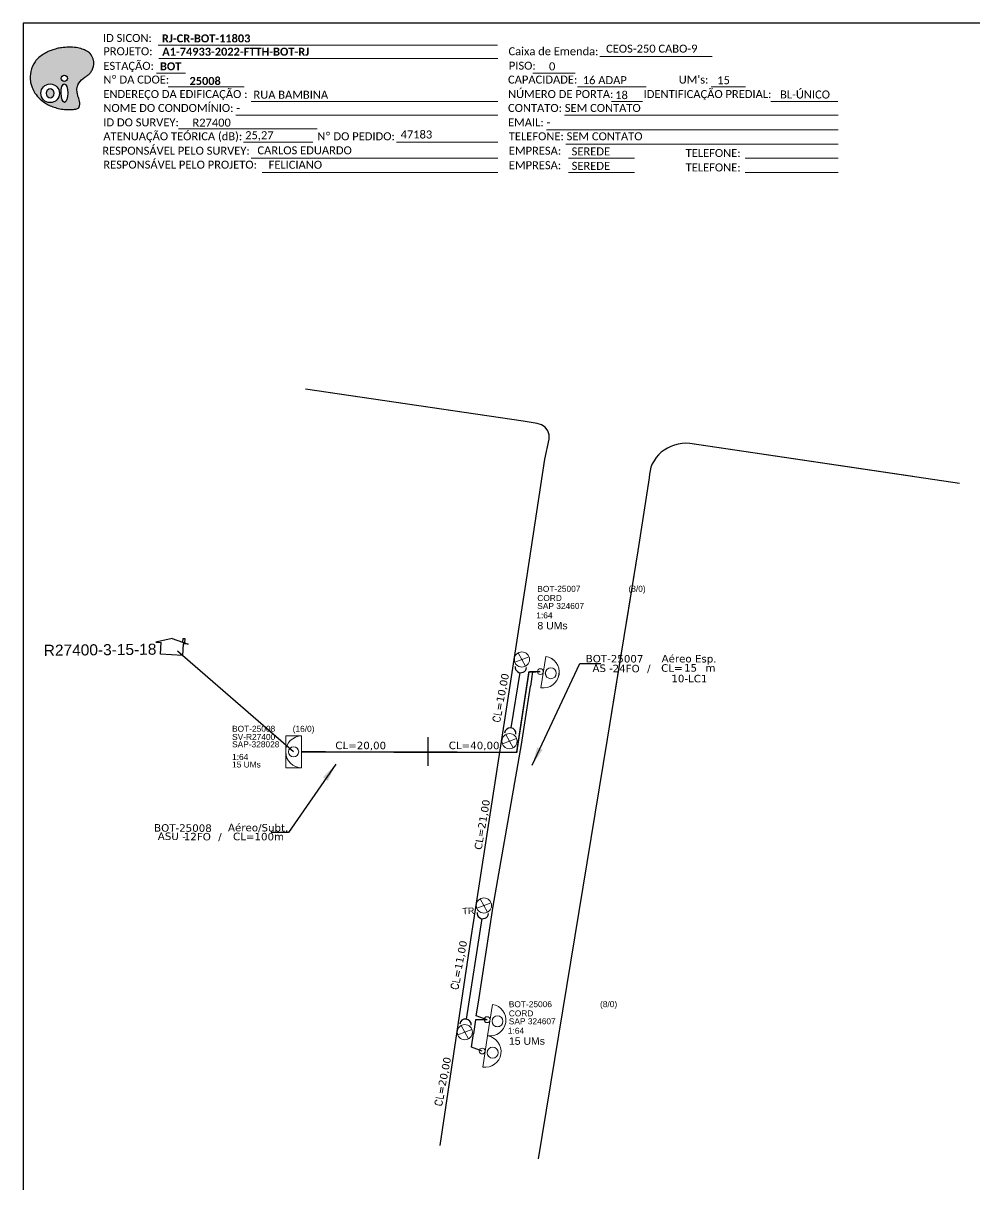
# Model space of a CAD drawing. Header units: metres. Extents: x 694 to 2151, y 611 to 1205.
# Drawn here: x 693.9 to 956.2, y 884.8 to 1205 of the extents above; entities that cross this region are included whole.
import ezdxf
from ezdxf.enums import TextEntityAlignment as Align

# ---------------------------------------------------------------- set-up
doc = ezdxf.new("R2010")
doc.units = ezdxf.units.M
for name, color, linetype, lineweight in [('10.4-Postes', 1, 'Continuous', 0), ("20.0-LEGENDA DOS CDO'S", 1, 'Continuous', 0), ('20.1-CDO_INTERIOR', 1, 'Continuous', 0), ('20.2-CDO_POSTE', 1, 'Continuous', 5), ('20.6-CORDOALHA_SUPORTE', 7, 'Continuous', 25), ('CORDOALHA_SUPORTE', 7, 'Continuous', 25)]:
    doc.layers.add(name, color=color, linetype=linetype, lineweight=lineweight)
for name, color, linetype in [('CAP a instalar', 1, 'Continuous'), ('celulas gpon', 7, 'Continuous'), ('label_cabos', 7, 'Continuous'), ('Legenda', 1, 'Continuous'), ('QUADRA', 7, 'Continuous'), ('surveys legendas', 7, 'Continuous')]:
    doc.layers.add(name, color=color, linetype=linetype)
doc.layers.add('DROP DE CLIENTE', color=140, linetype='Continuous', plot=False)
doc.layers.add('EXTRA', color=50, linetype='Continuous', plot=False)
doc.styles.add('ARIAL', font='arial.ttf')
doc.styles.add('DIGICADE', font='arial.ttf')
doc.styles.add('ROMANS', font='romans.shx')
doc.styles.add('siredit', font='verdana.ttf')
doc.styles.get("Standard").update_dxf_attribs({"font": 'arial.ttf'})
doc.styles.add('WMF-Calibri0', font='calibri.ttf')
doc.styles.add('WMF-Calibri1', font='calibrib.ttf')
doc.linetypes.add('FENCELINE1', pattern='A,0.25,-0.1,[133,ltypeshp.shx,S=0.1,R=0,X=-0.1,Y=0],-0.1,1', length=1.45)
doc.dimstyles.get("Standard").update_dxf_attribs({"dimtxt": 0.18, "dimasz": 0.18, "dimexe": 0.18, "dimexo": 0.0625, "dimgap": 0.09, "dimtad": 0, "dimtih": 1, "dimtoh": 1, "dimdec": 4, "dimzin": 0, "dimdsep": 46, "dimtxsty": 'Standard', "dimcen": 0.09, "dimadec": 0, "dimazin": 0, "dimtfac": 1, "dimtdec": 4, "dimtofl": 0, "dimtmove": 0, "dimatfit": 3, "dimfxl": 0, "dimtolj": 1, "dimtzin": 0, "dimarcsym": 0})

# ---------------------------------------------------------------- blocks, each defined once
blk = doc.blocks.new('OI')
h = blk.add_hatch(color=40)
edge = h.paths.add_edge_path()
edge.add_spline(control_points=[(4.35, -0.67), (3.92, -0.99), (3.26, -1.5), (2.81, -2.59), (2.9, -3.5), (3.06, -4.27), (3.31, -4.85), (3.37, -5.39), (3.4, -5.88), (3.2, -6.4), (2.54, -6.61), (1.65, -6.63), (0.55, -6.67), (-0.56, -6.42), (-1.61, -6.14), (-2.77, -5.61), (-3.92, -4.77), (-4.89, -3.7), (-5.34, -2.65), (-5.6, -1.94), (-5.85, -0.96), (-5.71, 0.47), (-5.1, 2.02), (-4.14, 3.02), (-3.3, 3.61), (-2.37, 4.16), (-1.36, 4.44), (-0.56, 4.7), (0.79, 4.85), (2.24, 4.97), (3.79, 4.57), (4.67, 4.21), (5.44, 3.65), (5.76, 2.99), (6.03, 2.21), (6.01, 1.46), (5.72, 0.64), (5.31, 0.08), (4.88, -0.38), (4.51, -0.55), (4.35, -0.67)], knot_values=[0, 0, 0, 0, 1.60434, 2.417191, 3.427595, 4.282808, 4.776746, 5.304182, 5.888771, 6.258406, 6.858137, 7.79129, 8.986195, 10.124242, 11.187857, 12.242908, 13.953784, 15.414161, 16.515391, 17.349188, 17.675853, 19.552021, 21.515531, 22.568638, 23.63245, 24.621084, 25.782718, 26.745347, 27.142653, 29.870543, 31.004649, 31.921532, 32.709589, 33.801391, 34.042471, 35.192333, 35.971461, 36.628871, 37.254359, 37.836911, 37.836911, 37.836911, 37.836911], degree=3, periodic=0)
h.paths.add_polyline_path([(1.13, -0.87, -1), (-0.04, -0.87, -1)], flags=16)
edge = h.paths.add_edge_path(flags=16)
edge.add_ellipse((0.56, -3.59), major_axis=(-0.02, 1.71), ratio=0.361305, start_angle=0, end_angle=360)
h.paths.add_polyline_path([(-0.36, -3.62, -1), (-3.8, -3.62, -1)], flags=16)
edge = h.paths.add_edge_path(flags=0)
edge.add_ellipse((-2.08, -3.62), major_axis=(0, 0.885), ratio=0.758294, start_angle=0, end_angle=360)
at = {"color": 40}
for centre, radius in [((-2.08, -3.62), 1.72), ((0.54, -0.87), 0.587)]:
    blk.add_circle(centre, radius, dxfattribs=at)
blk.add_ellipse((0.56, -3.59), major_axis=(-0.02, 1.71), ratio=0.361305, dxfattribs=at)
blk.add_ellipse((-2.08, -3.62), major_axis=(0, 0.885), ratio=0.758294, start_param=-3.141592653589792, end_param=3.141592653589792, dxfattribs=at)
at = {"color": 40, "start_tangent": (-0.800898, -0.598801), "end_tangent": (-0.800898, -0.598801)}
blk.add_spline([(4.35, -0.67), (3.2, -1.78), (2.9, -2.54), (2.92, -3.55), (3.12, -4.38), (3.28, -4.85), (3.37, -5.37), (3.35, -5.95), (3.2, -6.29), (2.66, -6.55), (1.73, -6.63), (0.54, -6.62), (-0.58, -6.41), (-1.6, -6.11), (-2.56, -5.67), (-3.95, -4.67), (-4.89, -3.56), (-5.37, -2.56), (-5.64, -1.78), (-5.72, -1.46), (-5.63, 0.42), (-4.84, 2.22), (-4.13, 2.99), (-3.27, 3.62), (-2.4, 4.09), (-1.3, 4.47), (-0.37, 4.72), (0.02, 4.77), (2.75, 4.8), (3.85, 4.53), (4.69, 4.16), (5.31, 3.68), (5.85, 2.73), (5.93, 2.5), (5.94, 1.35), (5.67, 0.62), (5.29, 0.08), (4.84, -0.36), (4.35, -0.67)], degree=3, dxfattribs=at)
blk = doc.blocks.new('POSTE_CELULA_9')
at = {"layer": '10.4-Postes', "color": 10}
for points in [[(-100.27, 125.89), (-98.93, 123.41)], [(-98.28, 125.14), (-100.92, 124.16)]]:
    blk.add_lwpolyline(points, dxfattribs=at)
blk.add_circle((-99.6, 124.65), 1.41, dxfattribs=at)
blk = doc.blocks.new('SURVEY_SURVEY')
for p, q in [((0, 0.00001268), (-0.00001257, 0.000009)), ((0, 0.00001268), (0.00001257, 0.000009)), ((0.00000843, 0.00001322), (0.00000976, 0.00001322)), ((0.00000843, 0.00001027), (0.00000843, 0.00001322)), ((0.00000976, 0.00001322), (0.00000975, 0.00000989)), ((-0.00001257, 0.000009), (-0.00000863, 0.000009)), ((-0.00000862, 0), (-0.00000862, 0.00000897)), ((0.00000862, 0), (-0.00000862, 0)), ((0.00000862, 0.00000901), (0.00000862, 0)), ((0.00001257, 0.000009), (0.00000862, 0.000009))]:
    blk.add_line(p, q)
blk = doc.blocks.new('*U8')
at = {"color": 0}
blk.add_line((2.14, -0.58), (-2.1, -0.68), dxfattribs=at)
for centre, radius in [((0, 0.38), 0.733), ((0.03, -1.03), 0.393)]:
    blk.add_circle(centre, radius, dxfattribs=at)
blk.add_arc((0.02, -0.63), 2.12, 1.3782, 181.3782, dxfattribs=at)
blk = doc.blocks.new('Inst CDOE-8 CAIXA DIST OPT CDOE 48F_8D C_SPL OPTAP')
at = {"layer": "20.0-LEGENDA DOS CDO'S", "color": 0}
for tag, p, style, flags in [('ID_ATIVIDADE', (0.12, 6.47), 'ARIAL', 3), ('FATOR', (7.92, 6.47), 'ARIAL', 1), ('QTDE', (0.23, -0.97), 'DIGICADE', 3)]:
    blk.add_attdef(tag, p, '', height=0.8, rotation=0.118, dxfattribs=dict(at, style=style, flags=flags))
at = {"layer": "20.0-LEGENDA DOS CDO'S", "color": 0, "style": 'ARIAL'}
for tag, p, height in [('CORDOALHA', (0.12, 4.02), 0.8), ('FID', (0.12, 5.25), 0.8), ('SAP', (0.12, 2.96), 0.8), ('1:XX', (-0.01, 1.7), 0.8), ('UMS', (0.14, 0.22), 1)]:
    blk.add_attdef(tag, p, '', height=height, rotation=0.118, dxfattribs=at)
blk.add_attdef('FIBRAS_UTILIZADAS', text='', height=0.8, rotation=0.118, dxfattribs=at).set_placement((13.48, 5.26), align=Align.CENTER)
blk = doc.blocks.new('Inst CORD ALUMINIO 4.8 MM 3F')
at = {"layer": '20.6-CORDOALHA_SUPORTE', "color": 0, "lineweight": 0, "style": 'ROMANS'}
blk.add_attdef('LANCE', text='', height=1, dxfattribs=at).set_placement((-0.54, -2.21), align=Align.RIGHT)
at = {"layer": '20.6-CORDOALHA_SUPORTE', "color": 0, "style": 'siredit'}
blk.add_attdef('QTDE', (-0.54, -2.21), '', height=1, rotation=359.69, dxfattribs=at)
at = {"layer": '20.6-CORDOALHA_SUPORTE', "color": 0, "lineweight": 0, "style": 'ROMANS'}
for tag, p, flags in [('FATOR', (-5.2, -4.44), 3), ('ID_ATIVIDADE', (-5.2, -6.67), 3), ('FID', (-5.2, -8.9), 1)]:
    blk.add_attdef(tag, p, '', height=1, dxfattribs=dict(at, flags=flags))
blk = doc.blocks.new('Inst CB ESP CFOA-SM-AS-80-TS-24')
at = {"layer": 'label_cabos', "color": 0, "style": 'siredit'}
for tag, flags, p in [('ID_ATIVIDADE', 3, (1.31, 2.67)), ('FATOR', 1, (11.56, 2.55))]:
    blk.add_attdef(tag, text='', height=1, rotation=359.69, dxfattribs=dict(at, flags=flags)).set_placement(p, align=Align.MIDDLE_CENTER)
for tag, p in [('DESTINO_CABO', (3.13, 1.26)), ('TIPO_CABO', (13.11, 1.24)), ('TIPO_CABO', (1.76, 0)), ('CABO', (4.69, -0.05)), ('/', (7.71, -0.05)), ('LANCE', (10.81, 0)), ('UND', (15.96, 0)), ('FID', (13.15, -1.41))]:
    blk.add_attdef(tag, text='', height=1, rotation=359.69, dxfattribs=at).set_placement(p, align=Align.MIDDLE_CENTER)
blk.add_attdef('QTDE', (12.43, -0.47), '', height=1, rotation=359.69, dxfattribs=at)
blk = doc.blocks.new('LEGENDA DOS CABOS')
at = {"layer": 'EXTRA', "style": 'siredit'}
for tag, p in [('ID', (4.6, 0.97)), ('XX', (9.03, 0.97))]:
    blk.add_attdef(tag, text='', height=0.48, rotation=359.69, dxfattribs=at).set_placement(p, align=Align.MIDDLE_CENTER)
at = {"layer": 'Legenda', "color": 7, "style": 'siredit'}
for tag, p in [('TIPO_CABO', (1.31, 0)), ('CABO', (4.69, -0.05)), ('/', (6.81, -0.05)), ('METROS', (10.03, -0.05))]:
    blk.add_attdef(tag, text='', height=0.8, rotation=359.69, dxfattribs=at).set_placement(p, align=Align.MIDDLE_CENTER)

msp = doc.modelspace()

# ---------------------------------------------------------------- linework, layer by layer
at = {"color": 7}
msp.add_lwpolyline([(693.87, 610.98), (1534.87, 610.98), (1534.87, 1204.98), (693.87, 1204.98)], close=True, dxfattribs=at)
at = {"lineweight": 0}
for points in [[(731.11, 1198.9), (824.61, 1198.9)], [(731.22, 1195.24), (824.72, 1195.24)], [(852.83, 1195.85), (883.76, 1195.85)], [(730.58, 1191.21), (738.64, 1191.21)], [(834.32, 1191.26), (845.99, 1191.26)], [(846.68, 1187.43), (865.62, 1187.43)], [(756.71, 1183.44), (824.72, 1183.44)], [(752.51, 1179.61), (824.72, 1179.61)], [(843.13, 1179.61), (918.49, 1179.61)], [(736.71, 1175.84), (774.92, 1175.84)], [(838.16, 1175.63), (918.49, 1175.63)], [(843.44, 1171.65), (918.49, 1171.65)]]:
    msp.add_lwpolyline(points, dxfattribs=at)
at = {"color": 7, "lineweight": 0}
for points in [[(733.86, 1187.43), (754.75, 1187.43)], [(883.54, 1187.43), (892.97, 1187.43)], [(856.02, 1183.44), (864.57, 1183.44)], [(899.95, 1183.44), (918.46, 1183.44)], [(754.6, 1172.19), (773.69, 1172.19)], [(796.73, 1172.19), (824.75, 1172.19)], [(756.71, 1167.82), (824.72, 1167.82)], [(844.19, 1167.82), (862.4, 1167.82)], [(892.93, 1167.82), (918.49, 1167.82)], [(759.78, 1163.83), (824.72, 1163.83)], [(844.19, 1163.83), (862.4, 1163.83)], [(892.93, 1163.83), (918.49, 1163.83)]]:
    msp.add_lwpolyline(points, dxfattribs=at)
at = {"layer": '20.1-CDO_INTERIOR', "color": 1, "lineweight": 18}
msp.add_lwpolyline([(766.22, 999.77), (766.22, 1008.52), (770.6, 1008.52), (770.6, 999.77)], close=True, dxfattribs=at)
msp.add_circle((768.41, 1004.15), 1.4, dxfattribs=at)
msp.add_arc((770.6, 1004.15), 4.38, 90.0276, 270.0276, dxfattribs=at)
at = {"layer": 'CAP a instalar', "color": 7, "linetype": 'FENCELINE1', "ltscale": 5}
for p, q in [((834.31, 1026.2), (833.69, 1022.23)), ((831.23, 1006.21), (833.69, 1022.23)), ((823.38, 961.6), (831.23, 1006.21)), ((819.34, 935.16), (823.38, 961.6)), ((818.75, 931.36), (819.34, 935.16)), ((818.58, 930.25), (817.99, 926.45)), ((821.75, 930.33), (818.58, 930.25)), ((821.75, 930.33), (818.75, 931.36)), ((817.42, 922.71), (818, 926.51)), ((820.42, 921.68), (817.42, 922.71))]:
    msp.add_line(p, q, dxfattribs=at)
at = {"layer": 'CAP a instalar', "linetype": 'FENCELINE1', "ltscale": 5}
msp.add_line((836.1, 1026.31), (834.31, 1026.2), dxfattribs=at)
at = {"layer": 'CAP a instalar', "linetype": 'FENCELINE1', "ltscale": 5, "const_width": 0.412}
for points in [[(836.45, 1026.26), (833.28, 1026.18), (832.69, 1022.38)], [(832.69, 1022.38), (829.9, 1004), (770.59, 1004.15)]]:
    msp.add_lwpolyline(points, dxfattribs=at)
at = {"layer": 'CAP a instalar', "color": 7, "linetype": 'Continuous', "ltscale": 5, "const_width": 0.412}
msp.add_lwpolyline([(805.46, 1008.24), (805.46, 1000.21)], dxfattribs=at)
at = {"layer": 'CORDOALHA_SUPORTE'}
for p, q in [((830.77, 1025.98), (828.3, 1010.73)), ((820.31, 958.18), (815.97, 930.5))]:
    msp.add_line(p, q, dxfattribs=at)
for centre, start, end in [((831.03, 1027.53), 174.1381, 354.1381), ((828.14, 1009.17), 354.1381, 174.1381), ((820.55, 959.73), 174.1381, 354.1381), ((815.81, 928.94), 354.1381, 174.1381)]:
    msp.add_arc(centre, 1.57, start, end, dxfattribs=at)
at = {"layer": 'DROP DE CLIENTE', "color": 4}
msp.add_lwpolyline([(768.41, 1004.15), (736.44, 1031.92)], dxfattribs=at)
at = {"layer": 'QUADRA'}
for points in [[(808.78, 895.68), (817.29, 952.32), (832.82, 1052.8), (837.63, 1084.78), (838.86, 1090.37), (838.87, 1091.55), (838.51, 1092.66), (837.77, 1093.62), (836.76, 1094.31), (835.59, 1094.69), (831.73, 1095.29), (771.68, 1104.16)], [(808.78, 895.68), (817.29, 952.32), (832.82, 1052.8), (837.63, 1084.78), (838.86, 1090.37), (838.87, 1091.55), (838.51, 1092.66), (837.77, 1093.62), (836.76, 1094.31), (835.59, 1094.69), (831.73, 1095.29), (776.66, 1103.42)], [(939.09, 1080.01), (877.65, 1089.18), (876.58, 1089.23), (875.5, 1089.16), (874.46, 1089), (873.42, 1088.72), (872.44, 1088.36), (871.48, 1087.9), (870.58, 1087.35), (869.77, 1086.73), (869.02, 1086.01), (868.36, 1085.24), (867.79, 1084.4), (867.3, 1083.52), (866.93, 1082.59), (866.67, 1081.64), (866.52, 1080.65), (866.47, 1079.66), (863.31, 1059.54), (854.82, 1007.64), (835.85, 891.97)], [(951.96, 1078.08), (877.65, 1089.18), (876.58, 1089.23), (875.5, 1089.16), (874.46, 1089), (873.42, 1088.72), (872.44, 1088.36), (871.48, 1087.9), (870.58, 1087.35), (869.77, 1086.73), (869.02, 1086.01), (868.36, 1085.24), (867.79, 1084.4), (867.3, 1083.52), (866.93, 1082.59), (866.67, 1081.64), (866.52, 1080.65), (866.47, 1079.66), (863.31, 1059.54), (860.07, 1039.73)], [(858.81, 1032.02), (854.82, 1007.64), (835.85, 891.97)]]:
    msp.add_lwpolyline(points, dxfattribs=at)

# ---------------------------------------------------------------- block references
at = {"color": 7, "xscale": 1.494060215586407, "yscale": 1.494060215586408, "zscale": 1.494060215586409, "rotation": 0.1532896023948994}
msp.add_blockref('OI', (704.38, 1191.09), dxfattribs=at)
at = {"xscale": 1.482624, "yscale": 1.482624, "zscale": 1.482624}
for p in [(979.02, 844.79), (975.59, 822.28), (968.54, 776.99), (963.27, 742.06)]:
    msp.add_blockref('POSTE_CELULA_9', p, dxfattribs=at)
at = {"color": 0, "lineweight": 0}
ref = msp.add_blockref('Inst CORD ALUMINIO 4.8 MM 3F', (802.01, 949.58), dxfattribs=dict(at, xscale=2.059199999999999, yscale=2.0592, zscale=2.0592, rotation=79.3694064415638))
ref.add_attrib('QTDE', '10,00', (826.28, 1017.64), dxfattribs={"layer": '20.6-CORDOALHA_SUPORTE', "color": 0, "height": 2.059, "rotation": 79.0594, "style": 'siredit'})
ref.add_attrib('LANCE', 'CL=', dxfattribs={"layer": '20.6-CORDOALHA_SUPORTE', "color": 0, "lineweight": 0, "height": 2.059, "rotation": 79.3694, "style": 'ROMANS'}).set_placement((826.28, 1017.64), align=Align.RIGHT)
ref = msp.add_blockref('Inst CORD ALUMINIO 4.8 MM 3F', (790.75, 874.31), dxfattribs=dict(at, xscale=2.059199999999999, yscale=2.0592, zscale=2.0592, rotation=79.3694064415638))
ref.add_attrib('QTDE', '11,00', (814.74, 943.98), dxfattribs={"layer": '20.6-CORDOALHA_SUPORTE', "color": 0, "height": 2.059, "rotation": 79.0594, "style": 'siredit'})
ref.add_attrib('LANCE', 'CL=', dxfattribs={"layer": '20.6-CORDOALHA_SUPORTE', "color": 0, "lineweight": 0, "height": 2.059, "rotation": 79.3694, "style": 'ROMANS'}).set_placement((814.74, 943.98), align=Align.RIGHT)
ref = msp.add_blockref('Inst CORD ALUMINIO 4.8 MM 3F', (785.43, 840.98), dxfattribs=dict(at, xscale=2.059199999999999, yscale=2.0592, zscale=2.0592, rotation=79.3694064415638))
ref.add_attrib('QTDE', '20,00', (810.3, 911.87), dxfattribs={"layer": '20.6-CORDOALHA_SUPORTE', "color": 0, "height": 2.059, "rotation": 79.0594, "style": 'siredit'})
ref.add_attrib('LANCE', 'CL=', dxfattribs={"layer": '20.6-CORDOALHA_SUPORTE', "color": 0, "lineweight": 0, "height": 2.059, "rotation": 79.3694, "style": 'ROMANS'}).set_placement((810.3, 911.87), align=Align.RIGHT)
at = {"layer": "20.0-LEGENDA DOS CDO'S", "color": 5, "lineweight": 0, "xscale": 2.0592, "yscale": 2.0592, "zscale": 2.0592}
msp.add_blockref('Inst CDOE-8 CAIXA DIST OPT CDOE 48F_8D C_SPL OPTAP', (835.34, 1037.44), dxfattribs=at).add_auto_attribs({'FID': 'BOT-25007', 'CORDOALHA': 'CORD', 'SAP': 'SAP 324607', '1:XX': '1:64', 'UMS': '8 UMs', 'FIBRAS_UTILIZADAS': '(8/0)'})
at = {"layer": "20.0-LEGENDA DOS CDO'S", "color": 7, "lineweight": 0, "xscale": 2.0592, "yscale": 2.0592, "zscale": 2.0592}
msp.add_blockref('Inst CDOE-8 CAIXA DIST OPT CDOE 48F_8D C_SPL OPTAP', (827.49, 922.95), dxfattribs=at).add_auto_attribs({'FID': 'BOT-25006', 'CORDOALHA': 'CORD', 'SAP': 'SAP 324607', '1:XX': '1:64', 'UMS': '15 UMs', 'FIBRAS_UTILIZADAS': '(8/0)'})
at = {"layer": '20.2-CDO_POSTE', "color": 5, "yscale": 2.0592, "zscale": 2.0592}
for p, xscale, rotation in [((838.54, 1025.95), 2.059200000000001, 259.8382779324186), ((838.54, 1025.93), -2.0592, 262.5946118285412)]:
    msp.add_blockref('*U8', p, dxfattribs=dict(at, xscale=xscale, rotation=rotation))
at = {"layer": '20.2-CDO_POSTE', "color": 7, "yscale": 2.0592, "zscale": 2.0592}
for p, xscale, rotation in [((823.84, 930.02), 2.059200000000001, 259.8382779324186), ((823.84, 930), -2.0592, 262.5946118285412)]:
    msp.add_blockref('*U8', p, dxfattribs=dict(at, xscale=xscale, rotation=rotation))
at = {"layer": '20.2-CDO_POSTE', "color": 8, "xscale": 2.059199999999999, "yscale": 2.0592, "zscale": 2.0592, "rotation": 259.8388394636984}
msp.add_blockref('*U8', (822.51, 921.37), dxfattribs=at)
at = {"layer": 'label_cabos'}
ref = msp.add_blockref('Inst CB ESP CFOA-SM-AS-80-TS-24', (850.44, 1027.2), dxfattribs=dict(at, xscale=2.059200000000001, yscale=2.0592, zscale=2.0592, rotation=0.1315642785740549))
ref.add_attrib('DESTINO_CABO', 'BOT-25007', dxfattribs={"color": 0, "height": 2.059, "rotation": 359.8216, "style": 'siredit'}).set_placement((856.89, 1029.82), align=Align.MIDDLE_CENTER)
ref.add_attrib('TIPO_CABO', 'Aéreo Esp.', dxfattribs={"color": 0, "height": 2.059, "rotation": 359.8216, "style": 'siredit'}).set_placement((877.43, 1029.83), align=Align.MIDDLE_CENTER)
ref.add_attrib('CABO', '24FO', dxfattribs={"color": 0, "height": 2.059, "rotation": 359.8216, "style": 'siredit'}).set_placement((860.09, 1027.12), align=Align.MIDDLE_CENTER)
ref.add_attrib('/', '/', dxfattribs={"color": 0, "height": 2.06, "rotation": 359.8216, "style": 'siredit'}).set_placement((866.33, 1027.13), align=Align.MIDDLE_CENTER)
ref.add_attrib('TIPO_CABO', 'AS - ', dxfattribs={"color": 0, "height": 2.059, "rotation": 359.8216, "style": 'siredit'}).set_placement((854.07, 1027.2), align=Align.MIDDLE_CENTER)
ref.add_attrib('FID', '10-LC1', dxfattribs={"color": 0, "height": 2.059, "rotation": 359.8216, "style": 'siredit'}).set_placement((877.52, 1024.35), align=Align.MIDDLE_CENTER)
ref.add_attrib('LANCE', 'CL=', dxfattribs={"color": 0, "height": 2.059, "rotation": 359.8216, "style": 'siredit'}).set_placement((872.7, 1027.26), align=Align.MIDDLE_CENTER)
ref.add_attrib('QTDE', '15', (876.04, 1026.28), dxfattribs={"color": 0, "height": 2.059, "rotation": 359.8216, "style": 'siredit'})
ref.add_attrib('UND', 'm', dxfattribs={"color": 0, "height": 2.06, "rotation": 359.8216, "style": 'siredit'}).set_placement((883.32, 1027.28), align=Align.MIDDLE_CENTER)
at = {"layer": 'label_cabos', "color": 0, "lineweight": 0}
ref = msp.add_blockref('LEGENDA DOS CABOS', (729.17, 979.81), dxfattribs=dict(at, xscale=2.0592, yscale=2.0592, zscale=2.0592))
ref.add_attrib('ID', 'BOT-25008', dxfattribs={"color": 0, "height": 2.059, "rotation": 359.69, "style": 'siredit'}).set_placement((737.9, 983.16), align=Align.MIDDLE_CENTER)
ref.add_attrib('CABO', '12FO', dxfattribs={"color": 0, "height": 2.059, "rotation": 359.69, "style": 'siredit'}).set_placement((741.86, 980.79), align=Align.MIDDLE_CENTER)
ref.add_attrib('METROS', 'CL=100m', dxfattribs={"color": 0, "height": 2.059, "rotation": 359.69, "style": 'siredit'}).set_placement((758.74, 980.79), align=Align.MIDDLE_CENTER)
ref.add_attrib('XX', 'Aéreo/Subt.', dxfattribs={"color": 0, "height": 2.0592, "rotation": 359.69, "style": 'siredit'}).set_placement((758.63, 983.25), align=Align.MIDDLE_CENTER)
ref.add_attrib('/', '/', dxfattribs={"color": 0, "height": 2.06, "rotation": 359.69, "style": 'siredit'}).set_placement((748.1, 980.79), align=Align.MIDDLE_CENTER)
ref.add_attrib('TIPO_CABO', 'ASU -', dxfattribs={"color": 0, "height": 2.059, "rotation": 359.69, "style": 'siredit'}).set_placement((734.81, 980.88), align=Align.MIDDLE_CENTER)
at = {"layer": 'surveys legendas', "color": 0, "xscale": 353358.7200000001, "yscale": 353358.7200000001, "zscale": 353358.7200000001, "rotation": 356.6982466232018}
msp.add_blockref('SURVEY_SURVEY', (734.71, 1030.92), dxfattribs=at)

# ---------------------------------------------------------------- texts
at = {"lineweight": 0, "style": 'WMF-Calibri0'}
for s, height, p in [('ID SICON:', 2.206, (715.85, 1199.82)), ('PROJETO:', 2.206, (715.95, 1196.16)), ('Caixa de Emenda:', 2.2064, (827.65, 1196.16)), ('ESTAÇÃO:', 2.206, (715.95, 1192.13)), ('PISO:', 2.206, (827.74, 1192.18)), ('CAPACIDADE:', 2.2064, (827.52, 1188.35)), ('ENDEREÇO DA EDIFICAÇÃO :', 2.2064, (715.95, 1184.36)), ('NOME DO CONDOMÍNIO: -', 2.2064, (715.95, 1180.53)), ('CONTATO: SEM CONTATO', 2.2064, (827.52, 1180.53)), ('ID DO SURVEY:', 2.2064, (715.95, 1176.55)), ('R27400', 2.206, (740.52, 1176.49)), ('EMAIL: -', 2.206, (827.52, 1176.55)), ('ATENUAÇÃO TEÓRICA (dB):', 2.2064, (715.95, 1172.72)), ('25,27', 2.206, (755.06, 1173.01)), ('TELEFONE: SEM CONTATO', 2.2064, (827.74, 1172.72))]:
    msp.add_text(s, height=height, dxfattribs=at).set_placement(p)
for s, height, style, p in [('RJ-CR-BOT-11803', 2.2064, 'WMF-Calibri1', (732.09, 1199.7)), ('A1-74933-2022-FTTH-BOT-RJ', 2.2064, 'WMF-Calibri1', (732.19, 1196.04)), ('CEOS-250 CABO-9', 2.2064, 'WMF-Calibri0', (854.55, 1196.88)), ('BOT', 2.206, 'WMF-Calibri1', (731.56, 1192.01)), ('0', 2.21, 'WMF-Calibri0', (838.81, 1192)), ('16 ADAP', 2.206, 'WMF-Calibri0', (848.13, 1188.19)), ('RUA BAMBINA', 2.2064, 'WMF-Calibri0', (757.34, 1184.17))]:
    msp.add_text(s, height=height, dxfattribs=dict(style=style)).set_placement(p)
at = {"color": 7, "lineweight": 0, "style": 'WMF-Calibri0'}
for s, height, p in [('Nº DA CDOE:', 2.2064, (715.95, 1188.35)), ("UM's:", 2.206, (874.59, 1188.35)), ('NÚMERO DE PORTA:', 2.2064, (827.52, 1184.36)), ('IDENTIFICAÇÃO PREDIAL:', 2.2064, (864.9, 1184.36)), ('Nº DO PEDIDO:', 2.2064, (774.94, 1172.72)), ('RESPONSÁVEL PELO SURVEY:', 2.2064, (715.66, 1168.74)), ('CARLOS EDUARDO', 2.2064, (758.43, 1168.85)), ('EMPRESA:', 2.206, (827.74, 1168.74)), ('TELEFONE:', 2.206, (876.49, 1168.11)), ('RESPONSÁVEL PELO PROJETO:', 2.2064, (715.95, 1164.9)), ('FELICIANO', 2.206, (761.5, 1164.87)), ('EMPRESA:', 2.206, (827.74, 1164.75)), ('TELEFONE:  ', 2.2064, (876.49, 1164.13))]:
    msp.add_text(s, height=height, dxfattribs=at).set_placement(p)
at = {"color": 7, "style": 'WMF-Calibri1'}
msp.add_text('25008', height=2.206, dxfattribs=at).set_placement((744.02, 1187.97), align=Align.CENTER)
at = {"color": 7, "style": 'WMF-Calibri0'}
for s, p in [('15', (885.2, 1188.17)), ('18', (857.07, 1184.07)), ('BL-ÚNICO', (902.51, 1184.24)), ('47183', (797.9, 1173.22)), ('SEREDE', (845.05, 1168.55)), ('SEREDE', (845.05, 1164.57))]:
    msp.add_text(s, height=2.206, dxfattribs=at).set_placement(p)
at = {"color": 1, "style": 'ARIAL'}
msp.add_text('TR', height=1.779, rotation=2.9273, dxfattribs=at).set_placement((814.98, 959.34))
at = {"layer": "20.0-LEGENDA DOS CDO'S", "color": 1, "style": 'ARIAL'}
for s, p in [('SV-R27400', (751.45, 1007.44)), ('BOT-25008', (751.44, 1009.69)), ('SAP-328028', (751.44, 1005.41)), ('1:64', (751.43, 1001.93)), ('15 UMs', (751.43, 999.84))]:
    msp.add_text(s, height=1.647, rotation=359.9724, dxfattribs=at).set_placement(p)
msp.add_text('            (16/0)', height=1.6474, rotation=359.9724, dxfattribs=at).set_placement((767.32, 1009.68), align=Align.CENTER)
at = {"layer": 'celulas gpon', "style": 'siredit'}
for s, rotation, p in [('CL=20,00', 359.865, (779.91, 1004.9)), ('CL=40,00', 359.865, (811.18, 1004.9)), ('CL=21,00', 80.3785, (820.23, 977.01))]:
    msp.add_text(s, height=2.059, rotation=rotation, dxfattribs=at).set_placement(p)
at = {"layer": 'surveys legendas', "color": 0, "style": 'ARIAL'}
msp.add_text('R27400-3-15-18', height=3.053, rotation=0.5919, dxfattribs=at).set_placement((699.54, 1030.61))

# ---------------------------------------------------------------- leaders
for points in [[(834.2, 1000.52), (847.29, 1028.54), (853.08, 1028.54)], [(780.02, 1000.76), (767.03, 981.95), (762.21, 981.95)]]:
    msp.add_leader(points, dimstyle='Standard', override={"dimasz": 5})

doc.saveas('drawing.dxf')
